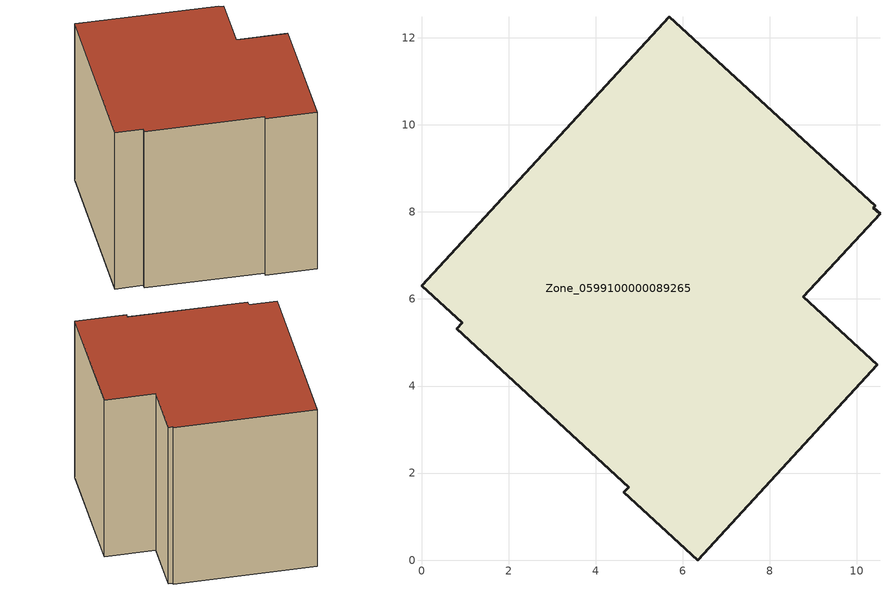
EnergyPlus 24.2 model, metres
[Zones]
Zone_0599100000089265
 floor ground (C_G): 8.77,6.05 10.47,4.49 6.35,0 4.65,1.56 4.76,1.68 0.81,5.31 0.93,5.45 0,6.3 5.69,12.48 10.42,8.14 10.38,8.1 10.53,7.96 z0
 wall outside (C_F): 0.93,5.45 0.81,5.31 4.76,1.68 4.65,1.56 6.35,0 10.47,4.49 8.77,6.05 10.53,7.96 10.38,8.1 10.42,8.14 5.69,12.48 0,6.3 0.93,5.45 z0:8.34
 roof outside (C_R): 10.42,8.14 5.69,12.48 0,6.3 0.93,5.45 0.81,5.31 4.76,1.68 4.65,1.56 6.35,0 10.47,4.49 8.77,6.05 10.53,7.96 10.38,8.1 z8.34
[BUILDING]
Pand.0599100000089265: North Axis=0; Terrain=City; Loads Convergence Tolerance Value=0.04; Temperature Convergence Tolerance Value=0.4; Solar Distribution=FullExterior; Maximum Number of Warmup Days=25; Minimum Number of Warmup Days=1
[Site:Location]
Rotterdam.The.Hague.AP_ZH_NLD Design_Conditions: Latitude=51.96; Longitude=4.45; Time Zone=1; Elevation=-4.5
[SITE:GROUNDTEMPERATURE:BUILDINGSURFACE]
18, 18, 18, 18, 18, 18, 18, 18, 18, 18, 18, 18
[MATERIAL] Thermal Absorptance=0.9; Solar Absorptance=0.7; Visible Absorptance=0.7
Name | Roughness | Thickness | Conductivity | Density | Specific Heat
G.TC.1975-1991 | MediumSmooth | 0.15 | 0.288461 | 540 | 1210
F.TC.1975-1991 | Rough | 0.3 | 0.230769 | 1920 | 840
R.TC.1975-1991 | MediumRough | 0.2 | 0.153846 | 1500 | 1000
[CONSTRUCTION]
C_G: G.TC.1975-1991
C_F: F.TC.1975-1991
C_R: R.TC.1975-1991
[ZONE]
Zone_0599100000089265: Type=1; Multiplier=1; Ceiling Height=Autocalculate; Volume=Autocalculate; Floor Area=autocalculate; Part of Total Floor Area=Yes
[ZONEINFILTRATION:DESIGNFLOWRATE]
Infil_Zone_0599100000089265: Zone or ZoneList or Space or SpaceList=Zone_0599100000089265; Schedule=AlwaysOn; Design Flow Rate Calculation Method=Flow/Area; Flow Rate per Floor Area=0.003; Constant Term Coefficient=1; Temperature Term Coefficient=0; Velocity Term Coefficient=0; Velocity Squared Term Coefficient=0
[HVACTEMPLATE:ZONE:IDEALLOADSAIRSYSTEM]
Zone_0599100000089265: Maximum Heating Supply Air Temperature=50; Minimum Cooling Supply Air Temperature=13; Maximum Heating Supply Air Humidity Ratio=0.0156; Minimum Cooling Supply Air Humidity Ratio=0.0077; Heating Limit=NoLimit; Cooling Limit=NoLimit; Dehumidification Control Type=ConstantSensibleHeatRatio; Cooling Sensible Heat Ratio=0.7; Dehumidification Setpoint=60; Humidification Control Type=None; Humidification Setpoint=30; Outdoor Air Method=None; Outdoor Air Flow Rate per Person=0.00944; Outdoor Air Flow Rate per Zone Floor Area=0; Outdoor Air Flow Rate per Zone=0; Demand Controlled Ventilation Type=None; Outdoor Air Economizer Type=NoEconomizer; Heat Recovery Type=None; Sensible Heat Recovery Effectiveness=0.7; Latent Heat Recovery Effectiveness=0.65
[ZONECONTROL:THERMOSTAT]
ThermostatControl_Zone_0599100000089265: Zone or ZoneList=Zone_0599100000089265; Control Type Schedule=DualSetpointControlType; Control 1=Thermostat_Zone_0599100000089265; Temperature Difference Between Cutout And Setpoint=0
[THERMOSTATSETPOINT:DUALSETPOINT]
Thermostat_Zone_0599100000089265: Heating Setpoint Temperature Schedule=HeatingSetpoint_Zone_0599100000089265; Cooling Setpoint Temperature Schedule=CoolingSetpoint_Zone_0599100000089265
[SCHEDULE:COMPACT]
HeatingSetpoint_Zone_0599100000089265: Through: 12/31, For: AllDays, Until: 24:00, 21
CoolingSetpoint_Zone_0599100000089265: Through: 12/31, For: AllDays, Until: 24:00, 24
DualSetpointControlType: Through: 12/31, For: AllDays, Until: 24:00, 4
AlwaysOn: Through: 12/31, For: AllDays, Until: 24:00, 1
